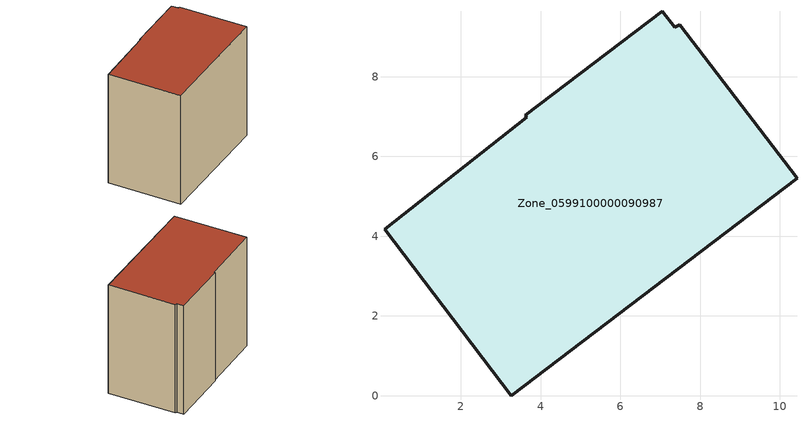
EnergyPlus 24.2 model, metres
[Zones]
Zone_0599100000090987
 floor ground (C_G): 7.05,9.64 7.37,9.24 7.49,9.31 10.43,5.45 3.26,0 0.09,4.17 3.66,6.98 3.62,7.03 z0
 wall outside (C_F): 10.43,5.45 7.49,9.31 7.37,9.24 7.05,9.64 3.62,7.03 3.66,6.98 0.09,4.17 3.26,0 10.43,5.45 z0:8.36
 roof outside (C_R): 7.37,9.24 7.05,9.64 3.62,7.03 3.66,6.98 0.09,4.17 3.26,0 10.43,5.45 7.49,9.31 z8.36
[BUILDING]
Pand.0599100000090987: North Axis=0; Terrain=City; Loads Convergence Tolerance Value=0.04; Temperature Convergence Tolerance Value=0.4; Solar Distribution=FullExterior; Maximum Number of Warmup Days=25; Minimum Number of Warmup Days=1
[Site:Location]
Rotterdam.The.Hague.AP_ZH_NLD Design_Conditions: Latitude=51.96; Longitude=4.45; Time Zone=1; Elevation=-4.5
[SITE:GROUNDTEMPERATURE:BUILDINGSURFACE]
18, 18, 18, 18, 18, 18, 18, 18, 18, 18, 18, 18
[MATERIAL] Thermal Absorptance=0.9; Solar Absorptance=0.7; Visible Absorptance=0.7
Name | Roughness | Thickness | Conductivity | Density | Specific Heat
G.TI.1975-1991 | MediumSmooth | 0.15 | 0.288461 | 540 | 1210
F.TI.1975-1991 | Rough | 0.3 | 0.230769 | 1920 | 840
R.TI.1975-1991 | MediumRough | 0.2 | 0.153846 | 1500 | 1000
[CONSTRUCTION]
C_G: G.TI.1975-1991
C_F: F.TI.1975-1991
C_R: R.TI.1975-1991
[ZONE]
Zone_0599100000090987: Type=1; Multiplier=1; Ceiling Height=Autocalculate; Volume=Autocalculate; Floor Area=autocalculate; Part of Total Floor Area=Yes
[ZONEINFILTRATION:DESIGNFLOWRATE]
Infil_Zone_0599100000090987: Zone or ZoneList or Space or SpaceList=Zone_0599100000090987; Schedule=AlwaysOn; Design Flow Rate Calculation Method=Flow/Area; Flow Rate per Floor Area=0.003; Constant Term Coefficient=1; Temperature Term Coefficient=0; Velocity Term Coefficient=0; Velocity Squared Term Coefficient=0
[HVACTEMPLATE:ZONE:IDEALLOADSAIRSYSTEM]
Zone_0599100000090987: Maximum Heating Supply Air Temperature=50; Minimum Cooling Supply Air Temperature=13; Maximum Heating Supply Air Humidity Ratio=0.0156; Minimum Cooling Supply Air Humidity Ratio=0.0077; Heating Limit=NoLimit; Cooling Limit=NoLimit; Dehumidification Control Type=ConstantSensibleHeatRatio; Cooling Sensible Heat Ratio=0.7; Dehumidification Setpoint=60; Humidification Control Type=None; Humidification Setpoint=30; Outdoor Air Method=None; Outdoor Air Flow Rate per Person=0.00944; Outdoor Air Flow Rate per Zone Floor Area=0; Outdoor Air Flow Rate per Zone=0; Demand Controlled Ventilation Type=None; Outdoor Air Economizer Type=NoEconomizer; Heat Recovery Type=None; Sensible Heat Recovery Effectiveness=0.7; Latent Heat Recovery Effectiveness=0.65
[ZONECONTROL:THERMOSTAT]
ThermostatControl_Zone_0599100000090987: Zone or ZoneList=Zone_0599100000090987; Control Type Schedule=DualSetpointControlType; Control 1=Thermostat_Zone_0599100000090987; Temperature Difference Between Cutout And Setpoint=0
[THERMOSTATSETPOINT:DUALSETPOINT]
Thermostat_Zone_0599100000090987: Heating Setpoint Temperature Schedule=HeatingSetpoint_Zone_0599100000090987; Cooling Setpoint Temperature Schedule=CoolingSetpoint_Zone_0599100000090987
[SCHEDULE:COMPACT]
HeatingSetpoint_Zone_0599100000090987: Through: 12/31, For: AllDays, Until: 24:00, 21
CoolingSetpoint_Zone_0599100000090987: Through: 12/31, For: AllDays, Until: 24:00, 24
DualSetpointControlType: Through: 12/31, For: AllDays, Until: 24:00, 4
AlwaysOn: Through: 12/31, For: AllDays, Until: 24:00, 1
